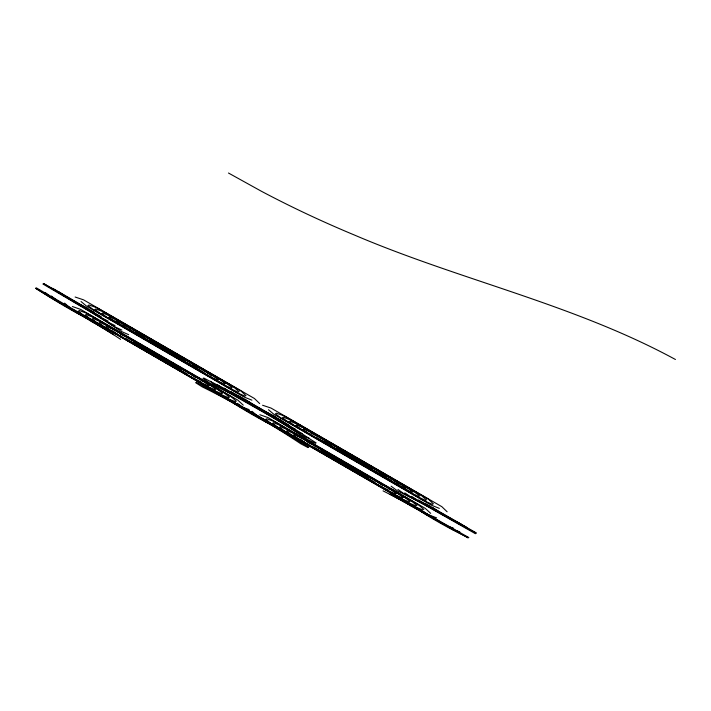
<?xml version="1.0" encoding="UTF-8"?>
<svg xmlns="http://www.w3.org/2000/svg" width="711" height="711" viewBox="0 0 711 711"><rect width="100%" height="100%" fill="white"/><g stroke="black" fill="none" stroke-linecap="round" stroke-linejoin="round"><path stroke-width="1.07" d="M75.126 297.02L83.56 299.846L254.422 398.489L259.684 403.572M262.572 405.243L271.007 408.061L441.869 506.703L447.13 511.796M459.821 531.855L453.129 529.571L431.142 516.879A751.438 433.843 60 0 0 403.741 501.877L396.738 497.54M88.831 304.93L97.114 307.836L240.585 390.659L245.988 395.663M72.389 306.512L80.681 309.418L237.847 400.151L243.251 405.154M276.268 413.144L284.56 416.051L428.022 498.882L433.434 503.886M259.835 414.726L268.127 417.633L425.285 508.374L430.697 513.378M453.689 528.317L447.219 525.909L431.355 516.755A751.971 434.154 60 0 0 397.111 498.26L389.886 494.154M95.674 308.885L103.682 311.951L233.448 386.873L239.145 391.708M79.241 310.467L87.24 313.533L230.711 396.365L236.399 401.2M283.12 417.099L291.119 420.174L420.885 495.096L426.582 499.931M266.678 418.681L274.686 421.756L418.148 504.588L423.845 509.423M249.161 409.652L240.727 406.399L36.27 287.822M436.607 517.866L428.173 514.613L244.131 408.407L237.412 403.288M309.285 438.296L301.562 435.221A751.971 434.154 60 0 0 267.318 414.166L250.734 404.595A751.971 434.154 60 0 0 216.491 386.1L210.518 381.274M251.898 400.16L243.615 396.827L86.449 306.085L81.045 301.517M235.465 401.742L227.173 398.409L83.711 315.577L78.299 311.009M439.345 508.383L431.053 505.041L273.886 414.309L268.482 409.732M422.903 509.965L414.62 506.623L271.149 423.792L265.745 419.223M260.715 417.988L267.692 420.814M109.37 316.795L117.164 319.986L219.53 379.087L225.44 383.807M86.084 314.422L93.87 317.613L223.645 392.534L229.555 397.245M296.816 425.009L304.601 428.209L406.976 487.311L412.887 492.021M273.531 422.636L281.316 425.836L411.082 500.757L416.993 505.468M452.623 529.615L459.102 532.272M93.221 321.496C73.26 311.916 54.267 300.122 35.55 288.239L50.561 297.482M280.667 429.711C260.839 419.899 241.42 408.665 222.996 396.418M86.378 317.168L79.179 314.058L72.335 310.058M223.565 384.918L231.359 388.295M213.984 390.455L221.77 393.832M411.011 493.141L418.797 496.518M401.422 498.678L409.207 502.055M468.114 537.472C448.108 528.149 428.742 516.933 410.434 504.632M245.055 396.205L237.047 392.703L93.585 309.872L87.888 305.472M228.613 397.787L220.614 394.285L90.848 319.363L85.151 314.955M432.492 504.428L424.494 500.917L281.032 418.095L275.335 413.686M416.059 506.01L408.052 502.499L278.285 427.587L272.589 423.178M128.691 334.694L121.181 331.388A752.38 434.385 60 0 0 80.085 305.828L42.9 283.991M102.526 312.84L110.312 316.279L226.382 383.291L232.293 387.762M92.937 318.377L100.722 321.816L216.793 388.828L222.703 393.29M79.525 313.009L72.549 309.934L56.684 300.771L50.685 296.478M289.964 421.054L297.749 424.503L413.82 491.514L419.739 495.976M280.383 426.591L288.168 430.039L404.239 497.051L410.149 501.513M266.972 421.232L259.995 418.148L243.411 408.576L236.692 403.75M274.322 416.984L267.603 414.006L251.019 404.435L244.042 399.458M273.815 425.507L266.838 422.405L243.189 408.701A752.38 434.385 60 0 0 202.102 386.82L195.596 382.642M452.969 528.735L446.712 525.953L430.848 516.799L424.129 511.973M99.789 322.323L107.281 325.691L209.656 384.793L215.86 389.344M287.226 430.546L294.727 433.906L397.094 493.016L403.297 497.558M302.442 433.781L295.216 430.51A751.438 433.843 60 0 0 267.816 413.882M121.848 330.073L114.622 326.705A751.971 434.154 60 0 0 80.379 305.659L58.044 292.23M238.203 392.25L230.417 388.624L100.651 313.702L94.741 309.427M214.918 389.877L207.132 386.251L104.757 327.149L98.847 322.865M425.649 500.473L417.864 496.838L288.097 421.925L282.178 417.641M402.364 498.1L394.578 494.474L292.203 435.363L286.293 431.088M295.589 429.364L288.586 426.076A750.416 433.257 60 0 0 268.038 413.758L251.454 404.186A750.416 433.257 60 0 0 230.906 392.783L224.214 388.162M210.163 376.848L217.655 380.394M193.721 378.43L201.222 381.976M208.065 385.922L200.573 382.376L111.894 331.184L105.699 326.82M397.6 485.062L405.101 488.608M381.167 486.644L388.659 490.19M395.512 494.145L388.01 490.599L299.34 439.407L293.136 435.043M100.073 325.807L93.097 322.501A750.416 433.257 60 0 0 72.549 310.183L50.348 297.358L44.562 292.941M136.77 332.606L144.049 336.099M120.328 334.188L127.616 337.681M324.207 440.829L331.495 444.313M307.774 442.411L315.053 445.895M80.885 305.117L87.604 308.352M268.323 413.34L275.041 416.566M315.417 443.326L308.192 439.86A752.38 434.385 60 0 0 267.096 414.3L229.973 393.316A753.793 435.203 60 0 0 209.425 382.838L202.955 378.394M116.222 320.741L123.723 324.358L212.393 375.55L218.597 379.852M123.074 324.696L130.566 328.313M114.995 325.558L107.992 322.172A751.438 433.843 60 0 0 80.592 305.534L51.912 288.693M106.632 326.278L114.133 329.895L202.804 381.087L209.007 385.389M303.668 428.964L311.16 432.581L399.84 483.773L406.034 488.066M310.511 432.919L318.013 436.527M281.894 420.841C266.803 413.207 252.112 404.648 237.918 395.458M294.078 434.501L301.571 438.109L390.25 489.31L396.445 493.603M460.328 524.487L438.678 512.524A751.971 434.154 60 0 0 404.435 494.029L397.964 489.488M455.049 521.145L461.048 524.069M202.448 385.931L210.172 389.752A751.971 434.154 60 0 1 244.415 408.247L260.999 417.819A751.971 434.154 60 0 1 295.243 438.865L301.215 442.953M182.985 360.904L190.264 364.574M173.822 366.156L146.359 350.834L139.943 346.595M370.422 469.118L377.701 472.788M361.268 474.37L353.989 470.7L327.38 454.809M224.507 384.349L217.006 380.545L108.436 317.328M411.953 492.563L302.077 429.666L295.883 425.551M383.042 490.866L390.552 494.705A752.38 434.385 60 0 1 431.648 516.586L468.833 537.56M150.465 340.516L184.353 360.077M108.152 321.15L101.433 317.693A750.416 433.257 60 0 0 80.885 305.366L43.629 283.573L101.3 316.83M134.032 342.098L181.607 369.569M337.912 448.739L371.791 468.3M321.47 450.321L369.053 477.783M476.183 532.815L439.185 511.982L432.208 507.307M287.52 434.03L280.827 430.555A750.416 433.257 60 0 0 260.279 418.237L243.695 408.656A750.416 433.257 60 0 0 223.147 397.253L216.144 392.819M308.059 447.575L300.869 443.842A752.38 434.385 60 0 0 259.773 418.272M675.45 359.499C574.106 304.415 460.07 280.143 354.478 235.057A1012.571 584.602 0 0 1 261.07 191.081L228.471 173.022M203.675 377.976L210.865 381.754A752.38 434.385 60 0 1 251.961 403.644L268.545 413.215M466.452 528.024L438.9 512.4A751.438 433.843 60 0 0 411.5 497.398L404.808 492.883M467.171 527.606L425.356 503.557M468.114 537.978L423.783 513.022L417.286 508.214M106.926 330.224L100.233 326.651A751.438 433.843 60 0 0 72.833 310.014L50.845 297.322L45.282 292.523M288.746 425.054L251.747 403.768L244.762 399.084M157.318 344.471L177.501 356.122M156.376 345.013L176.568 356.664M94.447 312.511L52.632 288.284M203.959 372.484L128.984 329.193M344.755 452.685L364.947 464.345M343.822 453.227L364.005 464.887M391.406 480.698L316.422 437.416M147.728 350.008L167.912 361.659M146.786 350.55L166.978 362.201M187.526 374.066L126.247 338.685M335.165 458.222L355.358 469.882M334.232 458.764L354.416 470.424M374.964 482.28L313.684 446.899M475.463 533.73L438.394 512.693A752.38 434.385 60 0 0 397.298 490.803L391.112 486.2M196.316 382.225L203.542 386.233A753.793 435.203 60 0 1 224.089 396.72L261.213 417.695A752.38 434.385 60 0 1 302.308 443.255L308.787 447.157M476.183 533.312L439.185 512.231A750.416 433.257 60 0 0 418.637 500.828L411.66 496.376M251.961 403.892L231.066 391.752M439.398 512.107L418.512 499.975M243.411 408.825L229.84 400.115M294.363 438.438L287.893 434.741A751.438 433.843 60 0 0 260.493 418.112L243.917 408.532A751.438 433.843 60 0 0 216.517 393.539L209.292 389.326M267.816 413.882L251.241 404.31A751.438 433.843 60 0 0 223.841 389.308L217.37 384.66M113.769 334.739L107.299 330.935A751.971 434.154 60 0 0 73.055 309.889L57.191 300.735L51.414 296.06M316.137 442.909L309.632 438.776A752.38 434.385 60 0 0 268.545 413.215M120.621 339.351L114.435 335.29A752.38 434.385 60 0 0 73.34 309.72M330.126 445.326L336.543 449.556M142.68 337.103L149.097 341.342M58.764 291.821L65.021 295.963M403.59 501.042L410.309 505.645A750.416 433.257 60 0 1 430.848 517.048M379.079 471.784L385.486 476.21M376.332 481.276L382.749 485.693M191.632 363.57L198.049 367.987M188.895 373.053L195.312 377.479M392.987 479.818L399.191 484.111M205.55 371.595L211.745 375.897M302.726 429.506L308.93 433.87M299.989 438.998L306.192 443.353M115.289 321.283L121.483 325.647M112.542 330.775L118.746 335.139M289.03 421.596L294.941 426.129M279.441 427.133L285.351 431.657M101.584 313.382L107.503 317.906M92.003 318.91L97.914 323.443M252.05 411.314L257.311 415.971M64.603 303.099L69.865 307.747"/></g></svg>
